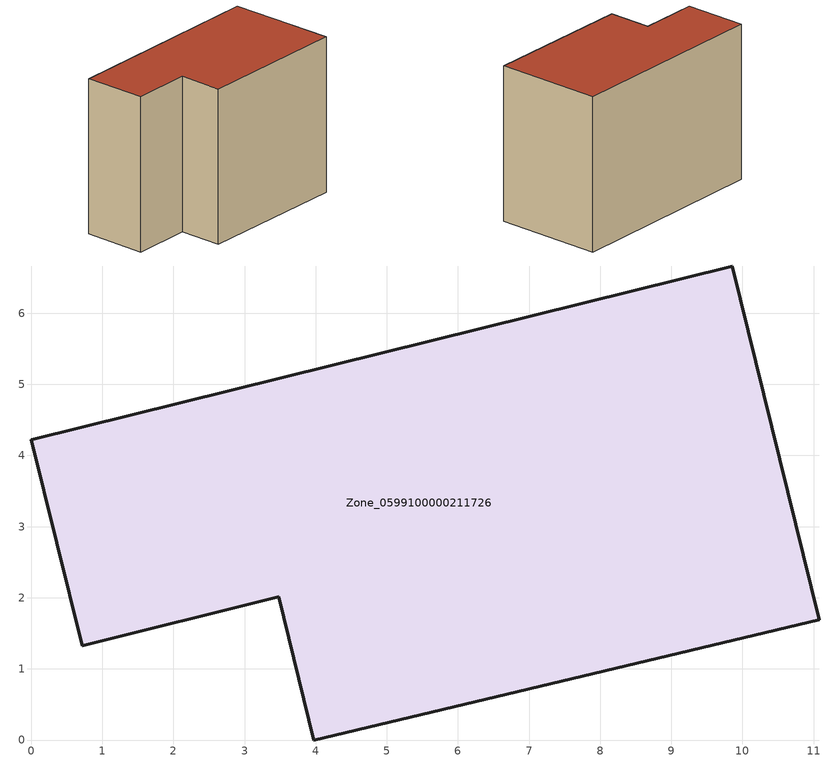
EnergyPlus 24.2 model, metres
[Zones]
Zone_0599100000211726
 floor ground (C_G): 3.48,2.01 0.72,1.32 0,4.22 9.86,6.66 11.08,1.69 3.97,0 z0
 wall outside (C_F): 9.86,6.66 0,4.22 0.72,1.32 3.48,2.01 3.97,0 11.08,1.69 9.86,6.66 z0:7.49
 roof outside (C_R): 3.97,0 11.08,1.69 9.86,6.66 0,4.22 0.72,1.32 3.48,2.01 z7.49
[BUILDING]
Pand.0599100000211726: North Axis=0; Terrain=City; Loads Convergence Tolerance Value=0.04; Temperature Convergence Tolerance Value=0.4; Solar Distribution=FullExterior; Maximum Number of Warmup Days=25; Minimum Number of Warmup Days=1
[Site:Location]
Rotterdam.The.Hague.AP_ZH_NLD Design_Conditions: Latitude=51.96; Longitude=4.45; Time Zone=1; Elevation=-4.5
[SITE:GROUNDTEMPERATURE:BUILDINGSURFACE]
18, 18, 18, 18, 18, 18, 18, 18, 18, 18, 18, 18
[MATERIAL] Thermal Absorptance=0.9; Solar Absorptance=0.7; Visible Absorptance=0.7
Name | Roughness | Thickness | Conductivity | Density | Specific Heat
G.TC.1946 | MediumSmooth | 0.15 | 1 | 540 | 1210
F.TC.1946 | Rough | 0.3 | 0.857143 | 1920 | 840
R.TC.1946 | MediumRough | 0.2 | 0.909091 | 1500 | 1000
[CONSTRUCTION]
C_G: G.TC.1946
C_F: F.TC.1946
C_R: R.TC.1946
[ZONE]
Zone_0599100000211726: Type=1; Multiplier=1; Ceiling Height=Autocalculate; Volume=Autocalculate; Floor Area=autocalculate; Part of Total Floor Area=Yes
[ZONEINFILTRATION:DESIGNFLOWRATE]
Infil_Zone_0599100000211726: Zone or ZoneList or Space or SpaceList=Zone_0599100000211726; Schedule=AlwaysOn; Design Flow Rate Calculation Method=Flow/Area; Flow Rate per Floor Area=0.003; Constant Term Coefficient=1; Temperature Term Coefficient=0; Velocity Term Coefficient=0; Velocity Squared Term Coefficient=0
[HVACTEMPLATE:ZONE:IDEALLOADSAIRSYSTEM]
Zone_0599100000211726: Maximum Heating Supply Air Temperature=50; Minimum Cooling Supply Air Temperature=13; Maximum Heating Supply Air Humidity Ratio=0.0156; Minimum Cooling Supply Air Humidity Ratio=0.0077; Heating Limit=NoLimit; Cooling Limit=NoLimit; Dehumidification Control Type=ConstantSensibleHeatRatio; Cooling Sensible Heat Ratio=0.7; Dehumidification Setpoint=60; Humidification Control Type=None; Humidification Setpoint=30; Outdoor Air Method=None; Outdoor Air Flow Rate per Person=0.00944; Outdoor Air Flow Rate per Zone Floor Area=0; Outdoor Air Flow Rate per Zone=0; Demand Controlled Ventilation Type=None; Outdoor Air Economizer Type=NoEconomizer; Heat Recovery Type=None; Sensible Heat Recovery Effectiveness=0.7; Latent Heat Recovery Effectiveness=0.65
[ZONECONTROL:THERMOSTAT]
ThermostatControl_Zone_0599100000211726: Zone or ZoneList=Zone_0599100000211726; Control Type Schedule=DualSetpointControlType; Control 1=Thermostat_Zone_0599100000211726; Temperature Difference Between Cutout And Setpoint=0
[THERMOSTATSETPOINT:DUALSETPOINT]
Thermostat_Zone_0599100000211726: Heating Setpoint Temperature Schedule=HeatingSetpoint_Zone_0599100000211726; Cooling Setpoint Temperature Schedule=CoolingSetpoint_Zone_0599100000211726
[SCHEDULE:COMPACT]
HeatingSetpoint_Zone_0599100000211726: Through: 12/31, For: AllDays, Until: 24:00, 21
CoolingSetpoint_Zone_0599100000211726: Through: 12/31, For: AllDays, Until: 24:00, 24
DualSetpointControlType: Through: 12/31, For: AllDays, Until: 24:00, 4
AlwaysOn: Through: 12/31, For: AllDays, Until: 24:00, 1
